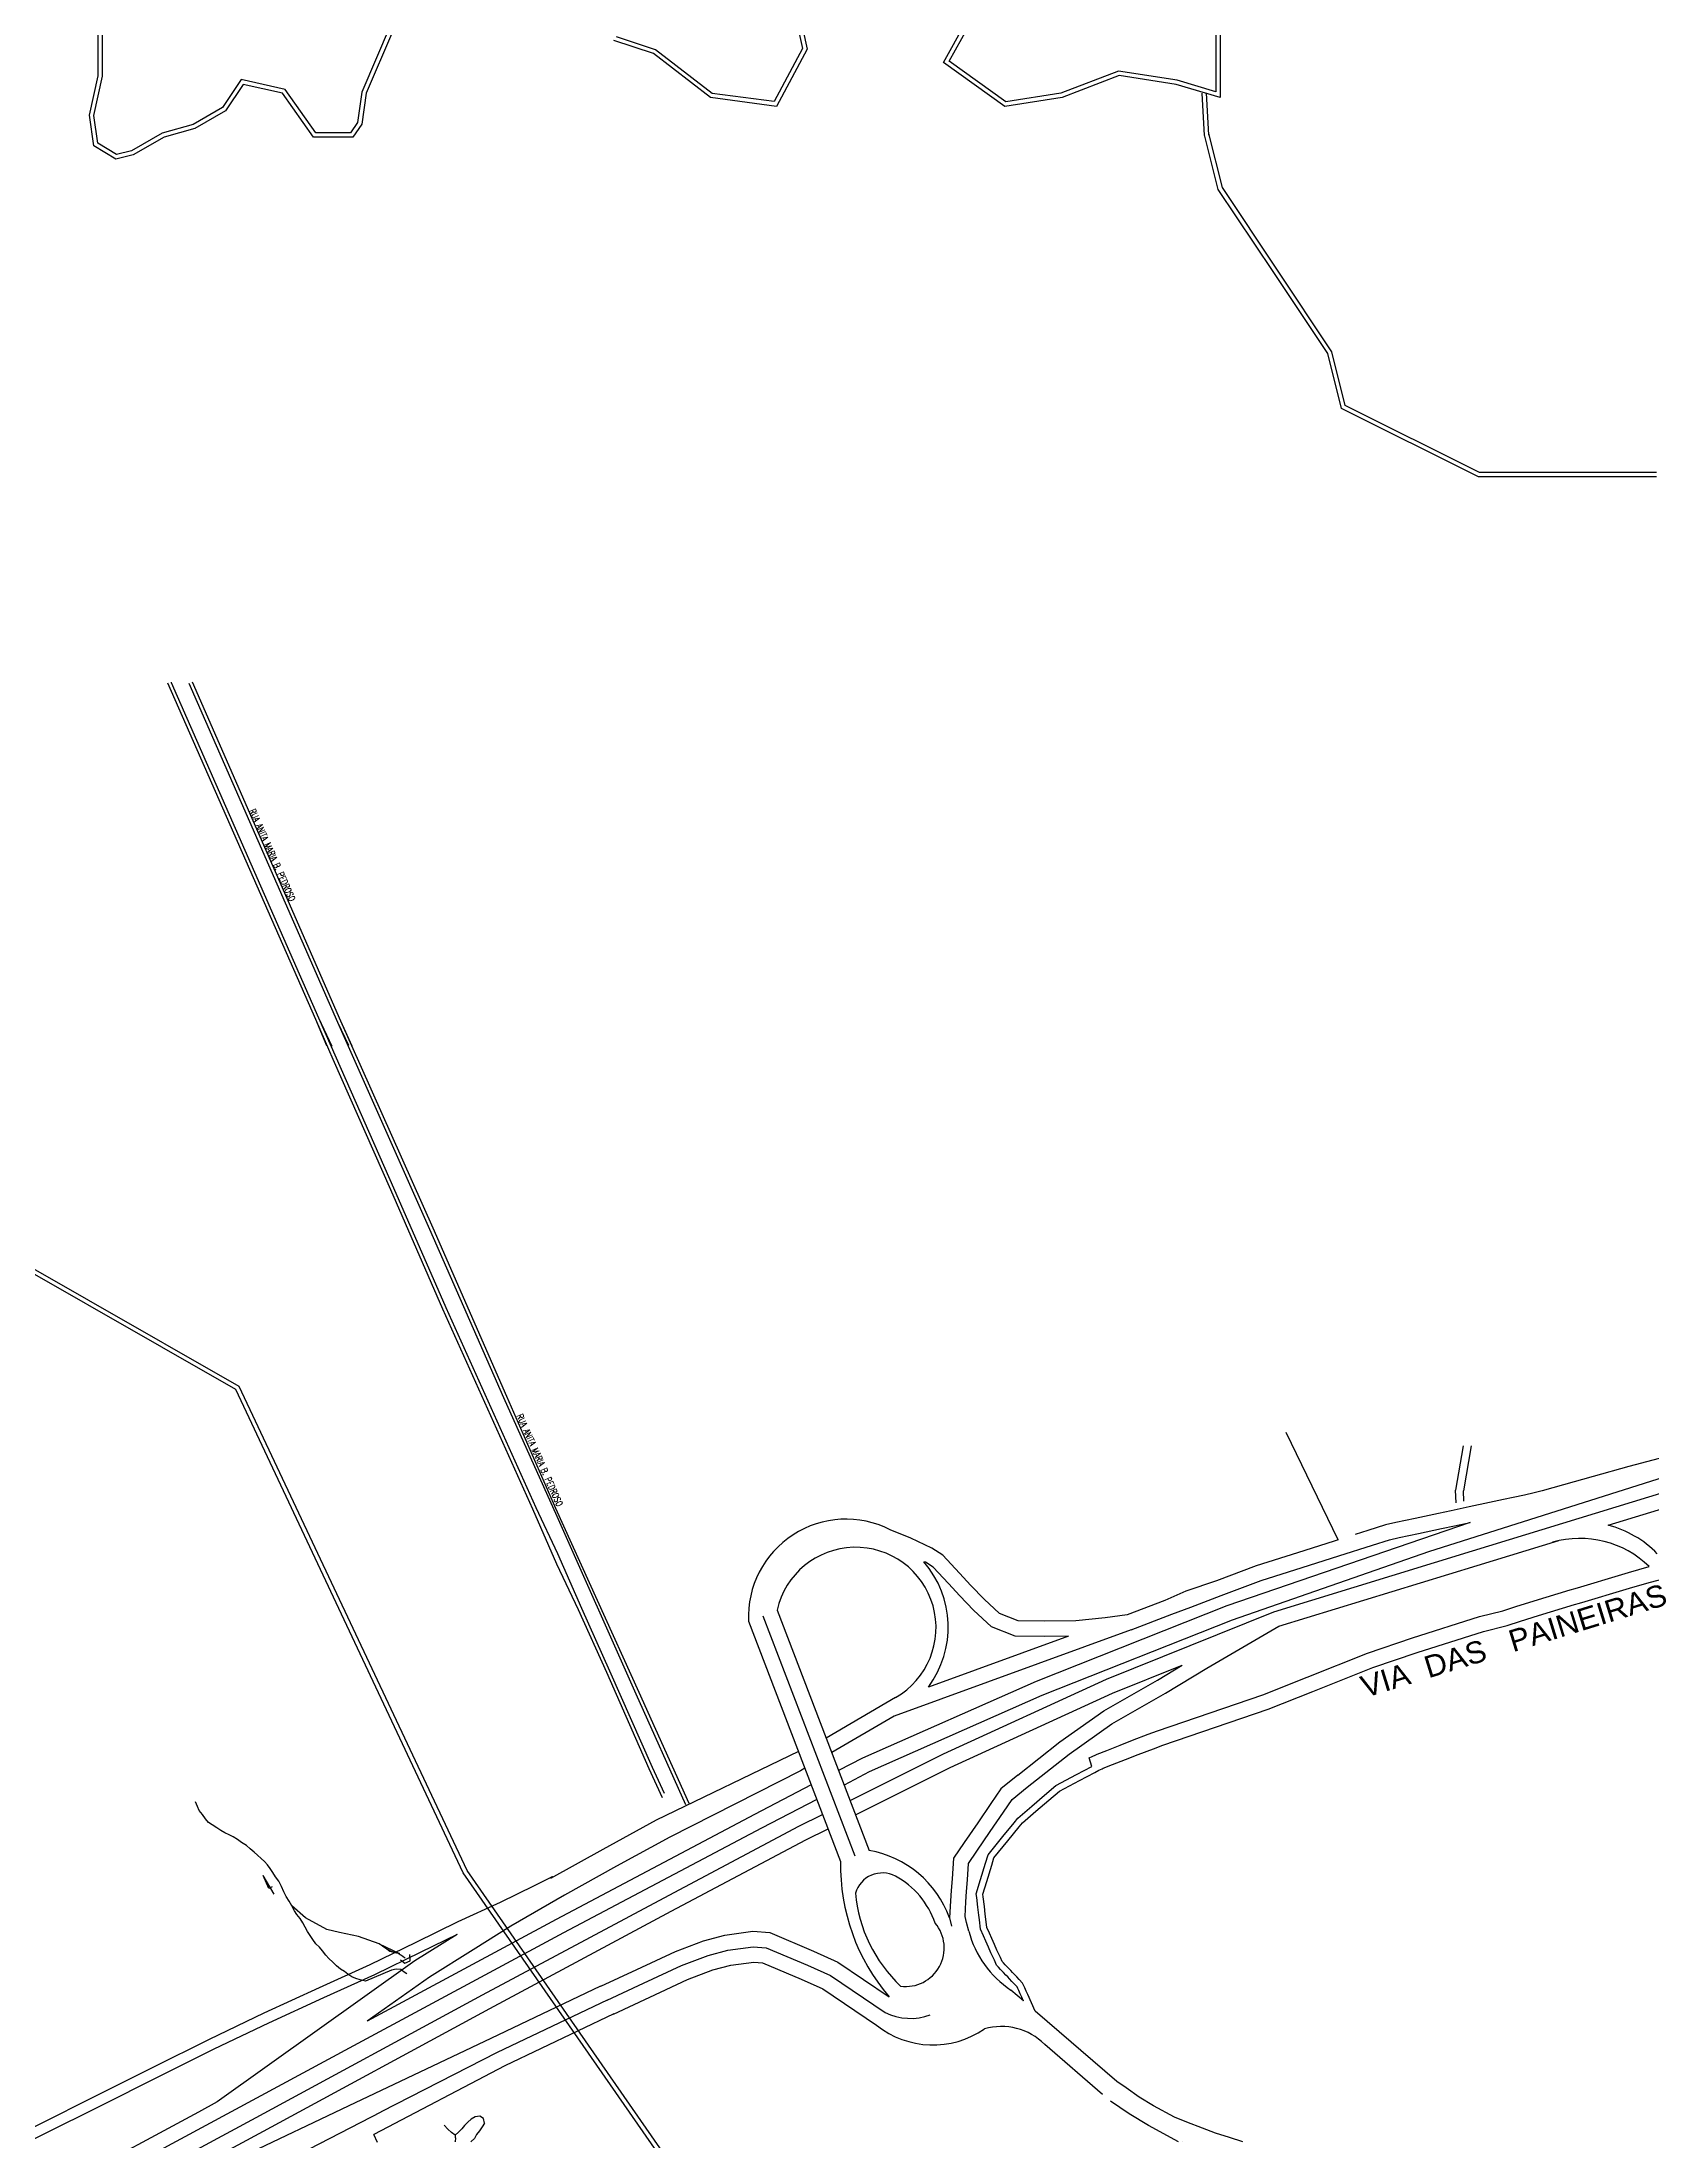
# Model space of a CAD drawing. Header units: millimetres. Extents: x 583 to 26013, y 350 to 21391.
# Drawn here: x 10356 to 11091, y 16884 to 17842 of the extents above; entities that cross this region are included whole.
import ezdxf
from ezdxf.enums import TextEntityAlignment as Align

# ---------------------------------------------------------------- set-up
doc = ezdxf.new("R2010")
doc.units = ezdxf.units.MM
for name, color, linetype in [('105-QUADRAS_ESTRADAS', 80, 'Continuous'), ('110-CERCA_DE_ARAME', 10, 'Continuous'), ('1140-NOME_DAS_RUAS', 7, 'Continuous'), ('145-', 130, 'Continuous'), ('don gabriel', 150, 'Continuous'), ('LINE', 7, 'Continuous'), ('RIOS', 140, 'Continuous')]:
    doc.layers.add(name, color=color, linetype=linetype)
doc.styles.add('EU', font='arial.ttf', dxfattribs={"height": 10})
doc.styles.add('ROMANS', font='ROMANS.SHX', dxfattribs={"height": 5})

msp = doc.modelspace()

# ---------------------------------------------------------------- linework, layer by layer
at = {"color": 0, "linetype": 'Continuous'}
for p, q in [((10678.64935, 17121.65978), (10720.71866, 17012.00039)), ((10685.18492, 17124.16705), (10727.25422, 17014.50767)), ((10691.72048, 17126.67433), (10733.78978, 17017.01494)), ((10853.33762, 17117.67388), (10745.17173, 17078.36788)), ((10824.7877, 17114.78855), (10760.76288, 17091.5869)), ((10745.78916, 17086.83411), (10714.10562, 17068.32439)), ((10745.17173, 17078.36788), (10716.64333, 17061.70951)), ((10704.39274, 17054.55612), (10702.40838, 17053.39741)), ((10468.76537, 16875.90952), (10510.96175, 16897.76429))]:
    msp.add_line(p, q, dxfattribs=at)
for points in [[(11130.25637, 17205.33131), (11080.50779, 17192.21707), (11064.23442, 17187.66901), (11050.79169, 17183.91206), (11041.00235, 17181.17616), (11037.36567, 17180.15978), (11032.99431, 17179.16976), (11027.8129, 17178.06998), (11023.41275, 17177.13603), (11016.95281, 17175.76488), (11007.63862, 17173.7879), (10999.52401, 17172.06554), (10993.63409, 17170.81538), (10983.02873, 17168.56434), (10974.17791, 17166.68571), (10969.47459, 17165.61821), (10961.38096, 17163.04831), (10955.6059, 17161.2146)], [(10853.33762, 17117.67388), (10853.33762, 17117.67388), (10871.87165, 17124.79225), (10880.64251, 17128.01703), (10894.3886, 17133.44393), (10912.68617, 17140.24226), (10931.41612, 17146.18942), (10948.15232, 17151.50353), (10963.49939, 17156.37656), (10971.31175, 17158.85715), (10975.67937, 17159.84846), (10984.48214, 17161.71689), (10995.08749, 17163.96792), (11000.97741, 17165.21808), (11008.1803, 17166.69035), (11008.1803, 17166.69035)], [(10947.81662, 17158.74134), (10946.03389, 17158.17528), (10929.29769, 17152.86117), (10910.40664, 17146.86286), (10892.31561, 17140.14126), (10878.35442, 17135.29171), (10868.72937, 17131.08392), (10851.59486, 17124.50307), (10841.50183, 17123.15249), (10828.10572, 17121.83278), (10813.75208, 17121.64406), (10801.77242, 17121.82822), (10793.32136, 17125.17083), (10786.21193, 17131.72824), (10780.18498, 17137.9388), (10775.05981, 17143.6291), (10767.44457, 17151.82371), (10762.42656, 17154.95756), (10752.79551, 17159.58784), (10743.32446, 17163.40388)], [(10824.7877, 17114.78855), (10813.74429, 17114.64335), (10800.38659, 17114.8487), (10789.53403, 17119.14116), (10781.32349, 17126.71419), (10775.07084, 17133.15732), (10769.895, 17138.90388), (10762.94901, 17146.37833), (10759.5041, 17148.52974), (10758.68231, 17148.77962)], [(10809.57191, 16943.6965), (10806.15265, 16951.29316), (10805.4653, 16952.82027), (10804.80056, 16954.29713), (10804.36912, 16955.25568), (10803.81532, 16956.48608), (10802.26007, 16958.12447), (10801.10255, 16959.34388), (10800.04363, 16960.45941), (10799.17785, 16961.37148), (10798.37447, 16962.21781), (10797.24442, 16963.40829), (10795.90546, 16964.81884), (10795.02671, 16965.74456), (10794.41379, 16966.39025), (10793.63255, 16968.12997), (10792.93385, 16969.68588), (10792.08577, 16971.57444), (10790.93305, 16974.14139), (10789.72341, 16976.83508), (10788.63948, 16979.24886), (10787.48126, 16981.82804), (10787.03343, 16985.64957), (10786.77381, 16987.86508), (10786.35888, 16991.40582), (10785.83554, 16995.87174), (10785.70352, 16996.99837), (10787.48877, 17002.91814), (10789.72726, 17010.34083), (10790.72058, 17013.63463), (10797.04372, 17021.43172), (10802.20727, 17027.79893), (10803.72373, 17029.66888), (10809.90998, 17034.93614), (10815.77251, 17039.92777), (10820.68138, 17044.10741), (10829.84089, 17048.98075), (10836.76106, 17052.66264), (10838.61332, 17053.64814), (10840.12104, 17054.33425), (10840.5677, 17054.53751), (10844.77134, 17056.1936), (10850.84344, 17058.5858), (10856.5088, 17060.81775), (10863.5385, 17063.45834), (10867.80359, 17065.05348), (10915.87223, 17081.52431), (10936.33133, 17089.6334), (10963.71932, 17100.48881), (10983.96901, 17107.42044), (11014.28914, 17117.00124), (11025.04164, 17119.67902), (11031.08607, 17121.6586), (11039.37318, 17124.28117), (11055.78199, 17129.19563), (11058.01747, 17129.83881), (11060.64382, 17130.59444), (11063.72497, 17131.48093), (11074.87093, 17134.83146), (11082.36096, 17137.1074), (11090.41508, 17139.41573), (11131.55564, 17150.25959)], [(10834.25623, 17059.25906), (10835.5167, 17059.92969), (10837.22166, 17060.70556), (10837.83327, 17060.98389), (10842.20552, 17062.7064), (10848.27763, 17065.0986), (10853.99498, 17067.35104), (10861.0817, 17070.01305), (10865.44255, 17071.644), (10913.44671, 17088.09273), (10933.75205, 17096.14088), (10961.2948, 17107.05763), (10981.78063, 17114.07009), (11012.38695, 17123.74132), (11023.10396, 17126.41027), (11028.94068, 17128.32182), (11037.31287, 17130.97132), (11053.81002, 17135.91223), (11056.082, 17136.56591), (11058.70834, 17137.32154), (11061.74958, 17138.19655), (11072.84577, 17141.53212), (11080.37897, 17143.82117), (11089.86742, 17146.56172)], [(10805.95544, 17045.8359), (10825.03197, 17061.02945), (10844.57829, 17074.79369), (10868.99374, 17088.73125), (10887.94224, 17100.2185), (10920.81337, 17119.3194)], [(10801.59443, 17051.31145), (10820.83266, 17066.63378), (10840.81954, 17080.70826), (10865.44353, 17094.76486), (10876.70825, 17101.59393)], [(10701.49277, 17062.11529), (10636.56305, 17030.76656), (10612.09287, 17017.49978), (10588.23599, 17004.26033)], [(10702.40838, 17053.39741), (10642.74415, 17023.03489), (10618.38444, 17009.828), (10594.61693, 16996.63815), (10570.06926, 16982.38667), (10553.01919, 16971.69261), (10533.06124, 16959.17469), (10504.55626, 16939.10966)], [(10801.59443, 17051.31145), (10793.87741, 17045.16521), (10789.24945, 17038.39859), (10783.28789, 17029.68208), (10777.0972, 17020.63056), (10772.17565, 17013.43468), (10771.58631, 17004.06776), (10771.25427, 16998.79033), (10770.95223, 16993.98989), (10770.46783, 16986.29092), (10771.40519, 16982.50492), (10771.40519, 16982.50492)], [(10804.25583, 16948.19817), (10803.41699, 16950.06184), (10802.72964, 16951.58895), (10802.0649, 16953.0658), (10801.63346, 16954.02436), (10801.28876, 16954.79019), (10800.08426, 16956.05908), (10798.92673, 16957.27849), (10797.86782, 16958.39402), (10797.00204, 16959.30609), (10796.19866, 16960.15242), (10795.06861, 16961.3429), (10793.72964, 16962.75345), (10792.8509, 16963.67917), (10791.88631, 16964.69533), (10790.89582, 16966.90101), (10790.19712, 16968.45692), (10789.34904, 16970.34548), (10788.19632, 16972.91243), (10786.98669, 16975.60612), (10785.90275, 16978.0199), (10784.55539, 16981.02028), (10784.05382, 16985.3004), (10783.7942, 16987.51592), (10783.37927, 16991.05665), (10782.85593, 16995.52257), (10782.65139, 16997.26803), (10784.61653, 17003.78433), (10786.85503, 17011.20702), (10788.01875, 17015.06585), (10794.71363, 17023.32134), (10799.87718, 17029.68854), (10801.56804, 17031.77356), (10807.96511, 17037.22032), (10813.82764, 17042.21196), (10818.9846, 17046.60283), (10828.43177, 17051.62922), (10835.35194, 17055.31111), (10834.25623, 17059.25906)], [(10779.19464, 16980.16998), (10778.20003, 16984.18722), (10777.5217, 16986.92702), (10777.93842, 16993.55033), (10778.24045, 16998.35078), (10778.57249, 17003.62821), (10779.04089, 17011.0728), (10782.87508, 17016.67884), (10789.06577, 17025.73036), (10795.02733, 17034.44687), (10799.06137, 17040.3451), (10805.95544, 17045.8359)], [(10545.63397, 16978.69245), (10526.35876, 16966.60275), (10436.12176, 16902.21385)], [(10611.17471, 16955.06193), (10627.71508, 16962.75445), (10645.35876, 16970.9601), (10658.06834, 16975.819), (10667.91084, 16978.3571), (10680.56174, 16980.11723), (10688.4481, 16979.53298), (10708.36151, 16971.0534), (10719.49029, 16966.07911), (10742.82189, 16950.22725)], [(10614.12662, 16948.71478), (10630.66698, 16956.4073), (10648.0879, 16964.50935), (10660.19891, 16969.13941), (10669.27154, 16971.47898), (10680.78801, 16973.08128), (10686.77348, 16972.63786), (10705.56182, 16964.63736), (10716.06856, 16959.9411), (10740.98085, 16943.0153)], [(10617.07852, 16942.36763), (10633.61888, 16950.06015), (10650.81705, 16958.0586), (10662.32947, 16962.45983), (10670.63224, 16964.60087), (10681.01428, 16966.04534), (10685.09886, 16965.74274), (10702.76213, 16958.22132), (10712.64683, 16953.8031), (10737.04699, 16937.22525)], [(10611.11958, 16955.03599), (10560.95505, 16931.17245), (10499.04284, 16901.86261), (10445.41705, 16876.22396), (10402.26034, 16855.70848), (10353.63313, 16832.31625), (10337.06365, 16824.14112)], [(10614.12662, 16948.71478), (10563.95616, 16924.84842), (10510.96175, 16897.76429), (10510.96175, 16897.76429)], [(10617.13365, 16942.39357), (10567.41656, 16918.74287), (10507.59257, 16887.37336), (10507.59257, 16887.37336)]]:
    msp.add_lwpolyline(points, dxfattribs=at)
for centre, radius, start, end in [((10723.19476, 17123.61791), 44.58843, 63.16287913, 182.51699947), ((11058.27197, 17114.21921), 45.21405, 45.66942325, 106.02319267), ((11059.51424, 17119.61487), 47.26076, 43.9266003, 75.79529454), ((10727.55505, 17118.69735), 36.7117, 299.7808398, 167.45026195), ((10724.19896, 17118.89097), 45.63368, 323.24950092, 40.91730354), ((10725.18921, 16969.4927), 48.29424, 20.35469097, 79.74165626), ((10812.87101, 17010.13272), 92.17127, 178.83893277, 220.53680973), ((10739.8086, 16993.85573), 12.89926, 62.65979741, 163.46163679), ((10727.01513, 16971.039), 39.05299, 19.15942171, 61.36086616), ((10794.16884, 17003.73674), 67.01412, 185.3163168, 226.56766525), ((10750.3951, 16972.5427), 17.62126, 262.50569834, 39.94348835), ((10824.87483, 16992.53523), 47.32419, 195.14651861, 236.09392732), ((10762.83851, 16969.80013), 41.54907, 231.62919709, 304.47044152), ((10752.55324, 16966.91314), 26.55234, 244.16167285, 290.08642929), ((10794.13469, 16908.72315), 27.92873, 45.00565952, 106.17508515)]:
    msp.add_arc(centre, radius, start, end, dxfattribs=at)
at = {"linetype": 'Continuous'}
msp.add_point((10588.99361, 17005.04076), dxfattribs=at)
msp.add_point((10588.99361, 17005.04076), dxfattribs=at)
msp.add_point((10588.99361, 17005.04076), dxfattribs=at)
at = {"layer": '105-QUADRAS_ESTRADAS', "color": 0, "linetype": 'Continuous'}
for p, q in [((10415.10175, 17550.15968), (10415.07475, 17550.11168)), ((10415.07475, 17550.11168), (10482.40775, 17397.06068)), ((10491.12575, 17394.87968), (10423.29675, 17549.65568)), ((10482.40775, 17397.06068), (10490.35475, 17378.77568)), ((10482.40775, 17397.06068), (10488.40775, 17384.06068)), ((10533.20475, 17300.42068), (10491.12575, 17394.87968)), ((10496.20475, 17384.42068), (10491.12575, 17394.87968)), ((10490.35475, 17378.77568), (10516.62375, 17319.36168)), ((10516.62375, 17319.36168), (10540.44575, 17264.86068)), ((10566.91875, 17223.62368), (10533.20475, 17300.42068)), ((10540.44575, 17264.86068), (10581.51175, 17173.55068)), ((10591.30175, 17169.41468), (10566.91875, 17223.62368)), ((10947.81662, 17158.74134), (10924.16175, 17207.81868)), ((11004.91551, 17201.70241), (11001.51551, 17181.40241)), ((11008.61551, 17201.70241), (11005.11551, 17181.20241)), ((11001.71551, 17175.60241), (11001.51551, 17181.40241)), ((11005.21551, 17176.50241), (11005.11551, 17181.20241)), ((10581.51175, 17173.55068), (10591.51175, 17152.55068)), ((10627.30175, 17088.41468), (10591.30175, 17169.41468)), ((10591.51175, 17152.55068), (10602.37475, 17127.59468)), ((10602.37475, 17127.59468), (10615.24175, 17098.96268)), ((10615.24175, 17098.96268), (10634.65775, 17055.08268)), ((10650.08475, 17037.81268), (10627.30175, 17088.41468)), ((10634.65775, 17055.08268), (10640.1188, 17043.15897)), ((10483.91551, 16884.00241), (10483.91551, 16884.10241)), ((10509.21551, 16883.70241), (10507.59257, 16887.37336))]:
    msp.add_line(p, q, dxfattribs=at)
at = {"layer": '110-CERCA_DE_ARAME', "color": 0, "linetype": 'Continuous'}
for p, q in [((10413.4038, 17549.93656), (10480.94178, 17396.41964)), ((10492.58926, 17395.52633), (10424.79797, 17550.21628)), ((10480.94178, 17396.41964), (10488.88936, 17378.13329)), ((10480.94178, 17396.41964), (10485.94178, 17384.41964)), ((10534.66805, 17301.0678), (10492.58926, 17395.52633)), ((10497.66805, 17384.0678), (10492.58926, 17395.52633)), ((10488.88936, 17378.13329), (10515.15903, 17318.71777)), ((10515.15903, 17318.71777), (10538.98307, 17264.21212)), ((10568.38175, 17224.27148), (10534.66805, 17301.0678)), ((10538.98307, 17264.21212), (10580.05369, 17172.89184)), ((10590.76169, 17173.06933), (10568.38175, 17224.27148)), ((10580.05369, 17172.89184), (10591.05369, 17147.89184)), ((10628.76169, 17089.06933), (10590.76169, 17173.06933)), ((10591.05369, 17147.89184), (10600.91659, 17126.93605)), ((10600.91659, 17126.93605), (10613.78045, 17098.31104)), ((10613.78045, 17098.31104), (10633.19876, 17054.42582)), ((10651.54338, 17038.47024), (10628.76169, 17089.06933)), ((10633.19876, 17054.42582), (10639.2921, 17041.12155)), ((10560.95775, 16982.88768), (10560.95775, 16982.88768)), ((10804.19746, 16948.32785), (10798.47583, 16953.25837)), ((10846.81551, 16911.60241), (10809.57191, 16943.6965)), ((10840.34711, 16905.66723), (10813.88134, 16928.47369)), ((10851.01551, 16908.60241), (10846.81551, 16911.60241)), ((10857.01551, 16904.40241), (10851.01551, 16908.60241)), ((10852.41551, 16896.80241), (10843.91551, 16902.60241)), ((10863.61551, 16900.40241), (10857.01551, 16904.40241)), ((10873.21551, 16895.30241), (10863.61551, 16900.40241)), ((10861.31551, 16891.50241), (10852.41551, 16896.80241)), ((10874.91551, 16884.00241), (10861.31551, 16891.50241)), ((10878.71551, 16893.00241), (10873.21551, 16895.30241)), ((10885.91551, 16890.20241), (10878.71551, 16893.00241)), ((10891.91551, 16888.00241), (10885.91551, 16890.20241)), ((10898.21551, 16886.00241), (10891.91551, 16888.00241)), ((10876.91551, 16884.00241), (10876.91551, 16884.00241)), ((10904.41551, 16884.00241), (10898.21551, 16886.00241))]:
    msp.add_line(p, q, dxfattribs=at)
at = {"layer": '145-', "color": 0, "linetype": 'Continuous'}
for p, q in [((10427.11551, 17037.10241), (10426.21551, 17039.20241)), ((10427.91551, 17035.20241), (10427.11551, 17037.10241)), ((10429.41551, 17033.40241), (10427.91551, 17035.20241)), ((10430.71551, 17031.40241), (10429.41551, 17033.40241)), ((10432.11551, 17029.70241), (10430.71551, 17031.40241)), ((10433.81551, 17028.70241), (10432.11551, 17029.70241)), ((10435.91551, 17027.30241), (10433.81551, 17028.70241)), ((10437.71551, 17026.10241), (10435.91551, 17027.30241)), ((10439.61551, 17025.00241), (10437.71551, 17026.10241)), ((10441.51551, 17024.20241), (10439.61551, 17025.00241)), ((10443.41551, 17023.20241), (10441.51551, 17024.20241)), ((10445.41551, 17022.00241), (10443.41551, 17023.20241)), ((10447.21551, 17020.60241), (10445.41551, 17022.00241)), ((10449.51551, 17019.30241), (10447.21551, 17020.60241)), ((10451.11551, 17017.70241), (10449.51551, 17019.30241)), ((10452.91551, 17016.30241), (10451.11551, 17017.70241)), ((10454.41551, 17014.80241), (10452.91551, 17016.30241)), ((10456.21551, 17013.40241), (10454.41551, 17014.80241)), ((10457.71551, 17012.00241), (10456.21551, 17013.40241)), ((10462.11551, 16997.10241), (10457.01551, 17005.60241)), ((10459.61551, 16999.60241), (10457.01551, 17005.60241)), ((10459.01551, 17010.40241), (10457.71551, 17012.00241)), ((10460.31551, 17008.80241), (10459.01551, 17010.40241)), ((10461.51551, 17007.00241), (10460.31551, 17008.80241)), ((10462.71551, 17005.00241), (10461.51551, 17007.00241)), ((10464.21551, 17003.00241), (10462.71551, 17005.00241)), ((10465.41551, 17000.50241), (10464.21551, 17003.00241)), ((10461.11551, 17000.40241), (10459.61551, 16999.60241)), ((10466.51551, 16998.20241), (10465.41551, 17000.50241)), ((10467.61551, 16996.00241), (10466.51551, 16998.20241)), ((10469.01551, 16993.80241), (10467.61551, 16996.00241)), ((10470.21551, 16991.80241), (10469.01551, 16993.80241)), ((10471.31551, 16989.50241), (10470.21551, 16991.80241)), ((10476.4219, 16986.19958), (10470.21551, 16991.80241)), ((10472.51551, 16987.80241), (10471.31551, 16989.50241)), ((10473.91551, 16986.00241), (10472.51551, 16987.80241)), ((10475.11551, 16984.00241), (10473.91551, 16986.00241)), ((10476.21551, 16982.00241), (10475.11551, 16984.00241)), ((10486.13703, 16980.95235), (10476.4219, 16986.19958)), ((10477.31551, 16980.00241), (10476.21551, 16982.00241)), ((10478.51551, 16978.20241), (10477.31551, 16980.00241)), ((10479.71551, 16976.40241), (10478.51551, 16978.20241)), ((10481.11551, 16974.40241), (10479.71551, 16976.40241)), ((10482.71551, 16972.90241), (10481.11551, 16974.40241)), ((10491.91367, 16979.50932), (10486.13703, 16980.95235)), ((10500.57856, 16977.6728), (10491.91367, 16979.50932)), ((10510.01726, 16974.41929), (10500.57856, 16977.6728)), ((10510.96556, 16973.76858), (10510.01726, 16974.41929)), ((10510.01726, 16974.41929), (10519.34417, 16969.90868)), ((10512.74071, 16972.5554), (10510.01726, 16974.41929)), ((10484.11551, 16971.20241), (10482.71551, 16972.90241)), ((10485.61551, 16969.20241), (10484.11551, 16971.20241)), ((10487.01551, 16967.70241), (10485.61551, 16969.20241)), ((10488.91551, 16966.10241), (10487.01551, 16967.70241)), ((10490.61551, 16964.30241), (10488.91551, 16966.10241)), ((10511.78019, 16973.2082), (10510.96556, 16973.76858)), ((10512.47961, 16972.72885), (10511.78019, 16973.2082)), ((10513.08231, 16972.32125), (10512.47961, 16972.72885)), ((10514.94186, 16970.95246), (10512.74071, 16972.5554)), ((10513.60675, 16971.97612), (10513.08231, 16972.32125)), ((10514.0714, 16971.68418), (10513.60675, 16971.97612)), ((10514.49473, 16971.43614), (10514.0714, 16971.68418)), ((10514.89523, 16971.22272), (10514.49473, 16971.43614)), ((10515.28805, 16971.03579), (10514.89523, 16971.22272)), ((10517.96378, 16970.16962), (10514.94186, 16970.95246)), ((10515.67519, 16970.87179), (10515.28805, 16971.03579)), ((10516.05533, 16970.72832), (10515.67519, 16970.87179)), ((10516.42717, 16970.60298), (10516.05533, 16970.72832)), ((10516.78939, 16970.49336), (10516.42717, 16970.60298)), ((10517.14068, 16970.39708), (10516.78939, 16970.49336)), ((10517.47973, 16970.31171), (10517.14068, 16970.39708)), ((10517.80522, 16970.23486), (10517.47973, 16970.31171)), ((10518.11992, 16970.16058), (10517.80522, 16970.23486)), ((10519.34417, 16969.90868), (10517.96378, 16970.16962)), ((10518.44281, 16970.06871), (10518.11992, 16970.16058)), ((10518.79696, 16969.93556), (10518.44281, 16970.06871)), ((10519.20543, 16969.73743), (10518.79696, 16969.93556)), ((10519.69128, 16969.45062), (10519.20543, 16969.73743)), ((10520.27759, 16969.05143), (10519.69128, 16969.45062)), ((10519.71091, 16967.16306), (10521.78151, 16965.4989)), ((10520.98739, 16968.51616), (10520.27759, 16969.05143)), ((10521.84377, 16967.82111), (10520.98739, 16968.51616)), ((10521.78151, 16965.4989), (10524.12219, 16966.57835)), ((10521.84377, 16967.82111), (10521.84377, 16967.82111)), ((10524.12219, 16966.57835), (10524.03217, 16969.50187)), ((10492.41551, 16962.90241), (10490.61551, 16964.30241)), ((10494.21551, 16961.80241), (10492.41551, 16962.90241)), ((10495.71551, 16960.50241), (10494.21551, 16961.80241)), ((10497.51551, 16959.30241), (10495.71551, 16960.50241)), ((10499.41551, 16958.50241), (10497.51551, 16959.30241)), ((10501.41551, 16957.90241), (10499.41551, 16958.50241)), ((10503.71551, 16957.30241), (10501.41551, 16957.90241)), ((10515.69053, 16962.33682), (10503.71551, 16957.30241)), ((10517.79053, 16962.83682), (10515.69053, 16962.33682)), ((10519.89053, 16962.73682), (10517.79053, 16962.83682)), ((10521.39053, 16961.43682), (10519.89053, 16962.73682)), ((10522.59053, 16960.63682), (10521.39053, 16961.43682)), ((10541.41551, 16889.80241), (10539.71551, 16891.70241)), ((10543.01551, 16888.30241), (10541.41551, 16889.80241)), ((10544.71551, 16887.10241), (10543.01551, 16888.30241)), ((10546.31551, 16888.40241), (10544.71551, 16887.10241)), ((10547.71551, 16889.90241), (10546.31551, 16888.40241)), ((10549.01551, 16891.50241), (10547.71551, 16889.90241)), ((10550.51551, 16893.00241), (10549.01551, 16891.50241)), ((10552.01551, 16894.30241), (10550.51551, 16893.00241)), ((10553.81551, 16895.40241), (10552.01551, 16894.30241)), ((10556.01551, 16895.80241), (10553.81551, 16895.40241)), ((10555.81551, 16889.00241), (10554.51551, 16887.30241)), ((10557.11551, 16890.80241), (10555.81551, 16889.00241)), ((10557.61551, 16894.60241), (10556.01551, 16895.80241)), ((10558.11551, 16892.60241), (10557.11551, 16890.80241)), ((10558.11551, 16892.60241), (10557.61551, 16894.60241)), ((10544.21551, 16884.00241), (10544.21551, 16884.00241)), ((10544.91551, 16885.90241), (10544.71551, 16884.00241)), ((10544.91551, 16885.90241), (10544.81551, 16887.10241)), ((10552.01551, 16884.20241), (10551.81551, 16884.00241)), ((10553.51551, 16885.50241), (10552.01551, 16884.20241)), ((10554.51551, 16887.30241), (10553.51551, 16885.50241))]:
    msp.add_line(p, q, dxfattribs=at)
at = {"layer": 'don gabriel', "color": 0, "linetype": 'Continuous'}
for points in [[(11450.94023, 17297.34308), (11335.15323, 17262.22701), (11260.3368, 17239.0447), (11186.06709, 17215.66863), (10989.11821, 17153.32019)], [(11009.22284, 17153.79867), (11130.98775, 17191.08816)], [(11071.11141, 17165.43064), (11133.03748, 17184.39499)], [(11008.1803, 17166.69035), (10897.0222, 17128.61693), (10809.94666, 17094.1688), (10730.72963, 17059.15755), (10719.81215, 17053.44954)], [(11011.27257, 17147.10549), (11048.64452, 17158.55034)], [(10989.11821, 17153.32019), (10899.46327, 17122.05477), (10812.65011, 17087.71044), (10733.7694, 17052.84783), (10722.33623, 17046.8702)], [(10725.0586, 17039.77397), (10767.71339, 17061.14192), (10842.04279, 17095.20634), (10918.47638, 17125.92434), (11009.21718, 17153.79693)], [(10920.81337, 17119.3194), (11011.27257, 17147.10549)], [(10727.57799, 17033.20684), (10770.7401, 17054.82894), (10844.80769, 17088.77337), (10876.70825, 17101.59393)], [(10707.32243, 17046.9195), (10681.39736, 17033.36503), (10590.84714, 16985.52936), (10504.55626, 16939.10966)], [(10709.8465, 17040.34016), (10684.65389, 17027.16864), (10594.14017, 16979.35225), (10498.27248, 16927.78076), (10430.85462, 16891.4199), (10373.11872, 16860.32228)], [(10388.09209, 16859.65134), (10453.84322, 16895.06405), (10557.27276, 16951.09929), (10640.08866, 16995.43478), (10701.6929, 17028.0689), (10712.48092, 17033.47317)], [(10391.41139, 16853.48836), (10457.17012, 16888.90516), (10560.59193, 16944.93622), (10643.37897, 16989.25626), (10704.89933, 17021.84595), (10715.00031, 17026.90605)], [(10436.12176, 16902.21385), (10427.53175, 16897.58095), (10369.79927, 16866.48517)]]:
    msp.add_lwpolyline(points, dxfattribs=at)
at = {"layer": 'LINE'}
for points in [[(10588.99361, 17005.04076), (10586.87705, 17003.92867), (10580.79812, 17000.88133), (10565.30076, 16993.33133), (10546.01407, 16984.44257), (10526.83548, 16975.07575), (10505.72161, 16964.81196), (10482.5711, 16954.35353), (10457.39309, 16942.73646), (10432.42698, 16930.77943), (10406.70745, 16918.02914), (10380.48438, 16904.83426), (10354.42945, 16891.823), (10329.26216, 16879.55203), (10305.68274, 16867.64466), (10283.27097, 16854.84706), (10262.00126, 16846.2051), (10239.9206, 16834.05871), (10216.23214, 16819.61296), (10195.09447, 16802.82137), (10172.26142, 16783.52755), (10146.5705, 16761.9605), (10121.71835, 16742.81897), (10097.42654, 16727.82976)], [(10545.63397, 16978.69245), (10529.02561, 16970.58094), (10507.84426, 16960.28435), (10484.64775, 16949.80513), (10459.52045, 16938.21146), (10434.61735, 16926.28461), (10408.94158, 16913.55601), (10382.72502, 16900.3644), (10356.64207, 16887.33915), (10331.48484, 16875.0731), (10308.0509, 16863.23919), (10285.46136, 16850.34008), (10264.15462, 16841.68307), (10242.42842, 16829.73167), (10219.09975, 16815.50533), (10198.2638, 16798.95341), (10175.48239, 16779.70324), (10149.70478, 16758.06341), (10124.56427, 16738.69978), (10100.05216, 16723.57463)]]:
    msp.add_lwpolyline(points, dxfattribs=at)
at = {"layer": 'RIOS', "lineweight": 25, "flags": 128}
for points in [[(10891.99529, 17867.69377), (10891.99529, 17819.7208), (10874.37978, 17825.00135), (10847.64312, 17829.11158), (10821.27422, 17818.97742), (10796.21671, 17815.12533), (10770.25355, 17833.65624), (10778.89095, 17849.19212)], [(10701.44946, 17857.11618), (10705.46101, 17839.07894), (10691.42128, 17813.02498), (10661.33602, 17817.03334), (10635.26197, 17837.07476), (10617.21068, 17843.0871)], [(10699.6969, 17855.78388), (10703.34699, 17839.37192), (10690.316, 17815.18991), (10662.13058, 17818.94515), (10636.21366, 17838.8658), (10618.35112, 17844.81527)], [(10893.99529, 17865.1327), (10893.99529, 17817.03334), (10873.93857, 17823.04568), (10847.86452, 17827.05405), (10821.79082, 17817.03334), (10795.71677, 17813.02498), (10767.6373, 17833.06639), (10777.66548, 17851.10383)], [(10516.10914, 17847.03872), (10504.07518, 17818.98078), (10502.0694, 17804.95171), (10498.0582, 17798.93936), (10480.00691, 17798.93936), (10465.96717, 17818.98078), (10447.91588, 17822.98894), (10439.89312, 17810.96426), (10425.85338, 17802.94752), (10411.81364, 17798.93936), (10397.77391, 17790.92263), (10389.75115, 17788.91866), (10379.72262, 17794.931), (10377.71684, 17808.96007), (10381.72839, 17826.99731), (10381.72839, 17851.04709)], [(10515.10665, 17849.77528), (10502.13278, 17819.52587), (10500.15378, 17805.6841), (10496.98827, 17800.93936), (10481.04776, 17800.93936), (10467.15934, 17820.76478), (10447.01233, 17825.23828), (10438.49144, 17812.46697), (10425.07173, 17804.80428), (10411.032, 17800.79612), (10397.02167, 17792.79618), (10390.06957, 17791.05964), (10381.56771, 17796.15671), (10379.74834, 17808.88199), (10383.72839, 17826.77759), (10383.72839, 17851.43255)], [(10886.79815, 17799.78928), (10885.72896, 17819.01648)], [(10888.79507, 17799.90032), (10887.72588, 17819.12752)], [(11093.15167, 17643.95141), (11043.14893, 17643.95141), (11011.89713, 17643.95141), (10949.39318, 17675.17916), (10943.1431, 17700.16139), (10918.14138, 17737.63485), (10893.14001, 17775.1083), (10886.88958, 17800.09054)], [(11093.15167, 17645.95141), (11043.14893, 17645.95141), (11012.36894, 17645.95141), (10951.11009, 17676.55709), (10944.99918, 17700.98305), (10919.80508, 17738.74484), (10894.99608, 17775.92997), (10888.82978, 17800.57596)], [(11269.1966, 15306.82808), (11125.15651, 15649.87021), (11087.3807, 15799.94995), (11087.3807, 15954.02381), (10976.99215, 16104.90683), (10976.99215, 16390.39819), (10548.4256, 17006.80032), (10444.53069, 17227.40757), (10308.16859, 17305.26883), (10102.26717, 17306.48181)], [(11271.04064, 15307.60237), (11127.0591, 15650.50506), (11089.3807, 15800.19779), (11089.3807, 15954.67732), (10978.99215, 16105.56033), (10978.99215, 16391.02514), (10550.16349, 17007.80426), (10446.07095, 17228.83117), (10308.70484, 17307.26571), (10102.27895, 17308.48178)]]:
    msp.add_lwpolyline(points, dxfattribs=at)

# ---------------------------------------------------------------- texts
at = {"color": 0, "linetype": 'Continuous', "lineweight": 30, "style": 'EU'}
msp.add_text('VIA  DAS   PAINEIRAS', height=10, rotation=17.16101721, dxfattribs=at).set_placement((10960.16579, 17086.60312))
at = {"layer": '1140-NOME_DAS_RUAS', "color": 0, "style": 'ROMANS', "width": 0.75}
for p in [(10453.34843, 17492.76552), (10575.46312, 17216.60328)]:
    msp.add_text('RUA ANITA MARIA B. PEDROSO', height=3, rotation=294, dxfattribs=at).set_placement(p, align=Align.TOP_LEFT)

doc.saveas('drawing.dxf')
